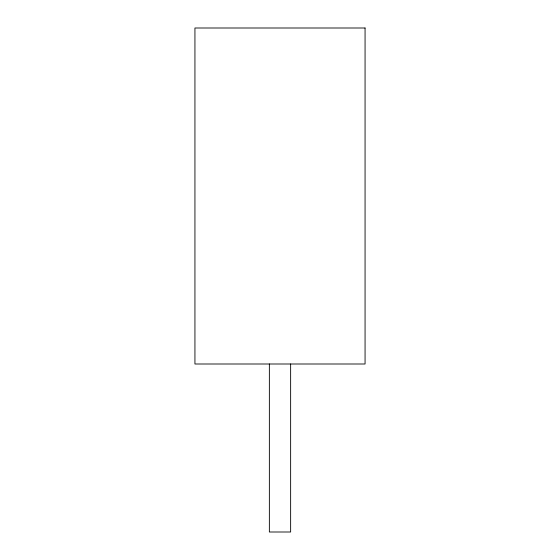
<?xml version="1.0" encoding="UTF-8"?>
<svg xmlns="http://www.w3.org/2000/svg" width="560" height="560" viewBox="0 0 560 560"><rect width="100%" height="100%" fill="white"/><g stroke="black" fill="none" stroke-linecap="round" stroke-linejoin="round"><path stroke-width="0.84" d="M290.633 364L290.633 532L269.367 532L269.367 364M365.064 28L194.936 28L194.936 364L365.064 364L365.064 28"/></g></svg>
